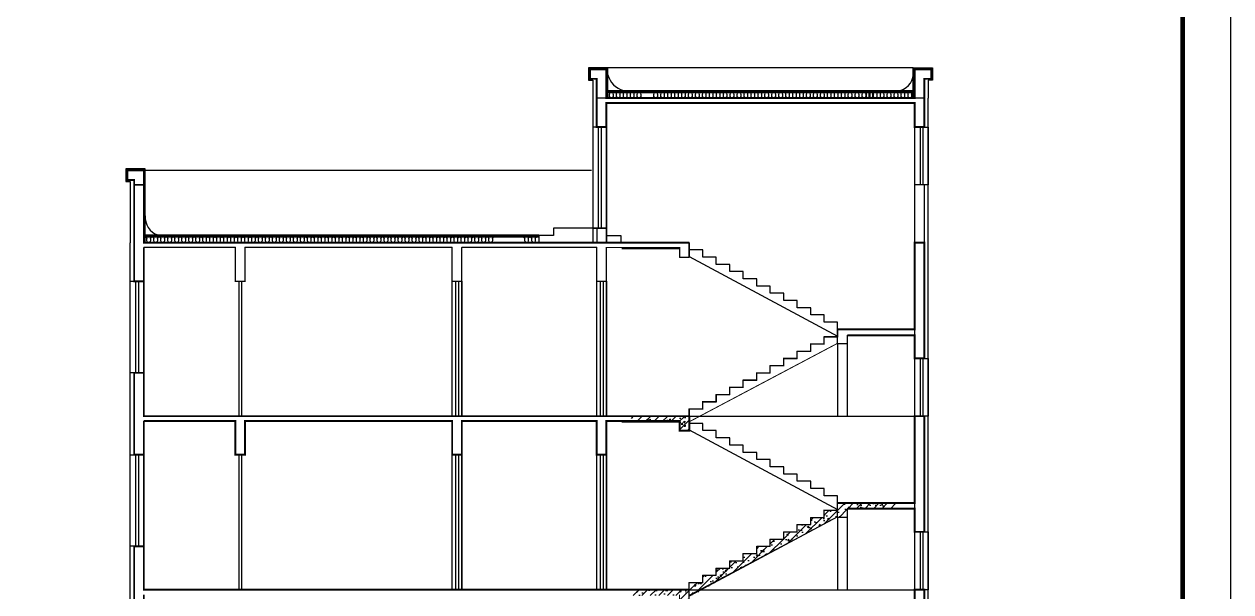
# Model space of a CAD drawing. Header units: millimetres. Extents: x 539196 to 807275, y 431843 to 1156631.
# Drawn here: x 637759 to 662803, y 464670 to 476450 of the extents above; entities that cross this region are included whole.
import ezdxf

# ---------------------------------------------------------------- set-up
doc = ezdxf.new("R2010")
doc.units = ezdxf.units.MM
doc.header["$MEASUREMENT"] = 0
for name, color, linetype in [('PUB_HATCH', 8, 'Continuous'), ('PUB_TITLE', 4, 'Continuous'), ('S_E_STAIR', 4, 'Continuous'), ('S_STAIR', 2, 'Continuous'), ('WALL', 2, 'Continuous')]:
    doc.layers.add(name, color=color, linetype=linetype)
pattern_1 = [(45, (648555.19, 405120.31), (-88.38835, 88.38835), []), (50, (648555.2, 405120.3), (358.6301, -31.376), [37.5, -412.5]), (355, (648555.2, 405120.3), (-69.3757, 376.096), [30, -330]), (100.4514, (648585.07, 405117.7), (289.2547, 344.7198), [31.87, -350.571]), (46.1842, (648555.2, 405220.3), (533.6205, -82.7595), [56.25, -618.75]), (96.6356, (648599.65, 405213.4), (467.3314, 487.059), [47.805, -525.8565]), (351.1842, (648555.2, 405220.3), (467.331, 487.0593), [45, -495]), (21, (648605.2, 405195.3), (298.4535, -201.3094), [37.5, -412.5]), (326, (648605.2, 405195.3), (121.6577, 362.575), [30, -330]), (71.4514, (648630.06, 405178.53), (420.1113, 161.2652), [31.87, -350.571]), (37.5, (648555.19, 405120.31), (6.07993, 166.44693), [0, -326, 0, -335, 0, -331.25]), (7.5, (648555.19, 405120.31), (131.53477, 197.20586), [0, -191, 0, -318.5, 0, -126.25]), (327.5, (648443.69, 405120.31), (266.91122, -11.27744), [0, -125, 0, -390, 0, -517.5]), (317.5, (648393.69, 405120.3), (291.5931, 50.0525), [0, -162.5, 0, -259, 0, -367.5])]

# ---------------------------------------------------------------- blocks, each defined once
blk = doc.blocks.new('$LinePat$保温层')
at = {"color": 0}
for p, q in [((24, -24), (24, -56)), ((72, -56), (72, -24))]:
    blk.add_line(p, q, dxfattribs=at)
for centre, start, end in [((96, -24), 90, 180), ((0, -24), 0, 90), ((48, -56), 180, 0)]:
    blk.add_arc(centre, 24, start, end, dxfattribs=at)

msp = doc.modelspace()

# ---------------------------------------------------------------- hatches: boundary and pattern name
at = {"layer": 'PUB_HATCH'}
h = msp.add_hatch(dxfattribs=at)
h.set_pattern_fill('钢筋混凝土', color=256, scale=50, style=0)
h.set_pattern_definition(pattern_1)
h.paths.add_polyline_path([(651562.3, 468315.2), (650362.3, 468315.2), (650362.3, 468195.2), (651362.3, 468195.2), (651362.3, 468015.2), (651562.3, 468015.2)])
h = msp.add_hatch(dxfattribs=at)
h.set_pattern_fill('钢筋混凝土', color=256, scale=50, style=0)
h.set_pattern_definition(pattern_1)
h.paths.add_polyline_path([(651562.3, 464715.2), (651562.3, 464865.2), (651842.3, 464865.2), (651842.3, 465015.2), (652122.3, 465015.2), (652122.3, 465165.2), (652402.3, 465165.2), (652402.3, 465315.2), (652682.3, 465315.2), (652682.3, 465465.2), (652962.3, 465465.2), (652962.3, 465615.2), (653242.3, 465615.2), (653242.3, 465765.2), (653522.3, 465765.2), (653522.3, 465915.2), (653802.3, 465915.2), (653802.3, 466065.2), (654082.3, 466065.2), (654082.3, 466215.2), (654362.3, 466215.2), (654362.3, 466365.2), (654642.3, 466365.2), (654642.3, 466395.2), (654642.3, 466229), (651562.3, 464579)])
h = msp.add_hatch(dxfattribs=at)
h.set_pattern_fill('钢筋混凝土', color=256, scale=50, style=0)
h.set_pattern_definition(pattern_1)
h.paths.add_polyline_path([(654642.3, 466515.2), (655842.3, 466515.2), (655842.3, 466395.2), (654842.3, 466395.2), (654842.3, 466215.2), (654642.3, 466215.2)])
h = msp.add_hatch(dxfattribs=at)
h.set_pattern_fill('钢筋混凝土', color=256, scale=50, style=0)
h.set_pattern_definition(pattern_1)
h.paths.add_polyline_path([(654642.3, 466515.2), (655842.3, 466515.2), (655842.3, 466395.2), (654842.3, 466395.2), (654842.3, 466215.2), (654642.3, 466215.2)])
h = msp.add_hatch(dxfattribs=at)
h.set_pattern_fill('钢筋混凝土', color=256, scale=50, style=0)
h.set_pattern_definition(pattern_1)
h.paths.add_polyline_path([(651562.3, 464715.2), (650362.3, 464715.2), (650362.3, 464595.2), (651362.3, 464595.2), (651362.3, 464415.2), (651562.3, 464415.2)])
h = msp.add_hatch(dxfattribs=at)
h.set_pattern_fill('钢筋混凝土', color=256, scale=50, style=0)
h.set_pattern_definition(pattern_1)
h.paths.add_polyline_path([(651562.3, 464715.2), (650362.3, 464715.2), (650362.3, 464595.2), (651362.3, 464595.2), (651362.3, 464415.2), (651562.3, 464415.2)])

# ---------------------------------------------------------------- linework, layer by layer
for p, q in [((656212.3, 475545.2), (649872.3, 475545.2)), ((649642.3, 474915.2), (649642.3, 474315.2)), ((649842.3, 474815.2), (649842.3, 471915.2)), ((649532.3, 473415.2), (640242.3, 473415.2)), ((649642.3, 472215.2), (648742.3, 472215.2)), ((648742.3, 472215.2), (648742.3, 472065.2)), ((649642.3, 472215.2), (649642.3, 471915.2)), ((649842.3, 472215.2), (649842.3, 472065.2)), ((648442.3, 472065.2), (648442.3, 471915.2)), ((648742.3, 472065.2), (648442.3, 472065.2)), ((649842.3, 472065.2), (650142.3, 472065.2)), ((650142.3, 472065.2), (650142.3, 471915.2)), ((642142.3, 471815.2), (640242.3, 471815.2)), ((646642.3, 471815.2), (642342.3, 471815.2)), ((649642.3, 471815.2), (646842.3, 471815.2)), ((654642.3, 469815.2), (654642.3, 468315.2)), ((654842.3, 469815.2), (654842.3, 468315.2)), ((651562.3, 468315.2), (656242.3, 468315.2)), ((654642.3, 466215.2), (654642.3, 464715.2)), ((654842.3, 466215.2), (654842.3, 464715.2)), ((651562.3, 464715.2), (656242.3, 464715.2))]:
    msp.add_line(p, q)
at = {"color": 6}
msp.add_line((649562.3, 474915.2), (649562.3, 471915.2), dxfattribs=at)
for points in [[(649872.3, 474915.2), (649872.3, 475545.2), (649562.3, 475545.2), (649472.3, 475545.2), (649472.3, 475285.2), (649562.3, 475285.2), (649562.3, 474915.2)], [(656212.3, 474915.2), (656212.3, 475545.2), (656522.3, 475545.2), (656612.3, 475545.2), (656612.3, 475285.2), (656522.3, 475285.2), (656522.3, 474915.2)], [(656522.3, 449865.2), (656522.3, 474915.2)], [(640272.3, 471915.2), (640272.3, 473445.2), (639962.3, 473445.2), (639872.3, 473445.2), (639872.3, 473185.2), (639962.3, 473185.2), (639962.3, 471915.2)], [(639962.3, 449865.2), (639962.3, 471915.2)], [(656522.3, 449865.2), (656522.3, 471915.2)]]:
    msp.add_lwpolyline(points, dxfattribs=at)
for points, const_width in [([(649842.3, 474815.2), (649842.3, 474315.2), (649642.3, 474315.2), (649642.3, 475315.2), (649502.3, 475315.2), (649502.3, 475515.2), (649842.3, 475515.2), (649842.3, 474915.2), (656242.3, 474915.2), (656242.3, 475515.2), (656582.3, 475515.2), (656582.3, 475315.2), (656442.3, 475315.2), (656442.3, 474315.2), (656242.3, 474315.2), (656242.3, 474815.2), (649842.3, 474815.2)], 40), ([(640242.3, 471815.2), (640242.3, 471115.2), (640042.3, 471115.2), (640042.3, 473215.2), (639902.3, 473215.2), (639902.3, 473415.2), (640242.3, 473415.2), (640242.3, 471915.2), (649642.3, 471915.2)], 40), ([(640242.3, 471815.2), (640242.3, 471115.2), (640042.3, 471115.2), (640042.3, 473115.2), (640242.3, 473115.2), (640242.3, 471915.2), (646642.3, 471915.2), (651562.3, 471915.2)], 40), ([(640242.3, 471815.2), (642142.3, 471815.2), (642142.3, 471115.2), (642342.3, 471115.2), (642342.3, 471815.2), (646642.3, 471815.2), (646642.3, 471115.2), (646842.3, 471115.2), (646842.3, 471815.2), (649642.3, 471815.2), (649642.3, 471115.2), (649842.3, 471115.2), (649842.3, 471815.2), (651362.3, 471815.2), (651362.3, 471616), (651562.3, 471615.2), (651562.3, 471915.2)], 25), ([(654642.3, 470115.2), (656242.3, 470115.2), (656242.3, 471915.2), (656442.3, 471915.2), (656442.3, 469515.2), (656242.3, 469515.2), (656242.3, 469995.2), (654842.3, 469995.2)], 40), ([(654642.3, 470115.2), (654642.3, 469965.2), (654362.3, 469965.2), (654362.3, 469815.2), (654082.3, 469815.2), (654082.3, 469665.2), (653802.3, 469665.2), (653802.3, 469515.2), (653522.3, 469515.2), (653522.3, 469365.2), (653242.3, 469365.2), (653242.3, 469215.2), (652962.3, 469215.2), (652962.3, 469065.2), (652682.3, 469065.2), (652682.3, 468915.2), (652402.3, 468915.2), (652402.3, 468765.2), (652122.3, 468765.2), (652122.3, 468615.2), (651842.3, 468615.2), (651842.3, 468465.2), (651562.3, 468465.2), (651562.3, 468315.2)], 25), ([(654842.3, 469995.2), (654842.3, 469815.2), (654642.3, 469815.2), (654642.3, 469829), (651562.3, 468199.3), (651562.3, 468015.2), (651362.3, 468015.2), (651362.3, 468215.2)], 20), ([(640242.3, 468215.2), (640242.3, 467515.2), (640042.3, 467515.2), (640042.3, 469215.2), (640242.3, 469215.2), (640242.3, 468315.2), (646642.3, 468315.2), (651562.3, 468315.2)], 40), ([(651562.3, 468315.2), (651562.3, 468015.2), (651362.3, 468015.2), (651362.3, 468215.2), (649842.3, 468215.2), (649842.3, 467515.2), (649642.3, 467515.2), (649642.3, 468215.2), (646842.3, 468215.2), (646842.3, 467515.2), (646642.3, 467515.2), (646642.3, 468215.2), (642342.3, 468215.2), (642342.3, 467515.2), (642142.3, 467515.2), (642142.3, 468215.2), (640242.3, 468215.2)], 40), ([(654642.3, 466515.2), (656242.3, 466515.2), (656242.3, 468315.2), (656442.3, 468315.2), (656442.3, 465915.2), (656242.3, 465915.2), (656242.3, 466395.2), (654842.3, 466395.2)], 40), ([(654842.3, 466395.2), (654842.3, 466215.2), (654642.3, 466215.2), (654642.3, 466229), (651562.3, 464599.3), (651562.3, 464415.2), (651362.3, 464415.2), (651362.3, 464615.2)], 20), ([(654642.3, 466515.2), (654642.3, 466365.2), (654362.3, 466365.2), (654362.3, 466215.2), (654082.3, 466215.2), (654082.3, 466065.2), (653802.3, 466065.2), (653802.3, 465915.2), (653522.3, 465915.2), (653522.3, 465765.2), (653242.3, 465765.2), (653242.3, 465615.2), (652962.3, 465615.2), (652962.3, 465465.2), (652682.3, 465465.2), (652682.3, 465315.2), (652402.3, 465315.2), (652402.3, 465165.2), (652122.3, 465165.2), (652122.3, 465015.2), (651842.3, 465015.2), (651842.3, 464865.2), (651562.3, 464865.2), (651562.3, 464715.2)], 20), ([(640242.3, 464615.2), (640242.3, 463915.2), (640042.3, 463915.2), (640042.3, 465615.2), (640242.3, 465615.2), (640242.3, 464715.2), (646642.3, 464715.2), (651562.3, 464715.2)], 40), ([(654642.3, 462915.2), (656242.3, 462915.2), (656242.3, 464715.2), (656442.3, 464715.2), (656442.3, 462315.2), (656242.3, 462315.2), (656242.3, 462795.2), (654842.3, 462795.2)], 40)]:
    msp.add_lwpolyline(points, dxfattribs=dict(const_width=const_width))
for points in [[(649842.3, 474915.2), (649842.3, 475515.2), (649562.3, 475515.2), (649502.3, 475515.2), (649502.3, 475315.2), (649642.3, 475315.2), (649642.3, 474915.2)], [(656242.3, 474915.2), (656242.3, 475515.2), (656522.3, 475515.2), (656582.3, 475515.2), (656582.3, 475315.2), (656442.3, 475315.2), (656442.3, 474915.2)], [(649872.3, 475075.1), (656212.3, 475075.1)], [(649872.3, 475055.1), (656212.3, 475055.1)], [(649872.3, 475035.1), (656212.3, 475035.1)], [(656442.3, 474315.2), (656442.3, 474915.2)], [(656242.3, 470265.2), (656242.3, 474815.2)], [(640242.3, 471915.2), (640242.3, 473415.2), (639962.3, 473415.2), (639902.3, 473415.2), (639902.3, 473215.2), (640042.3, 473215.2), (640042.3, 471915.2)], [(656442.3, 469515.2), (656442.3, 473115.2)], [(649842.3, 471915.2), (649842.3, 472215.2), (649642.3, 472215.2), (649642.3, 471915.2)], [(640042.3, 471115.2), (640042.3, 471915.2)], [(640272.3, 472075.1), (648442.3, 472075.1)], [(640272.3, 472055.1), (648442.3, 472055.1)], [(640272.3, 472035.1), (648442.3, 472035.1)], [(656442.3, 469515.2), (656442.3, 471915.2)], [(640242.3, 468315.2), (640242.3, 471815.2)], [(646642.3, 468315.2), (646642.3, 471815.2)], [(646842.3, 468315.2), (646842.3, 471815.2)], [(649642.3, 468315.2), (649642.3, 471815.2)], [(649842.3, 468315.2), (649842.3, 471815.2)], [(656242.3, 466665.2), (656242.3, 471815.2)], [(640042.3, 467515.2), (640042.3, 469215.2)], [(640242.3, 464715.2), (640242.3, 468215.2)], [(646642.3, 464715.2), (646642.3, 468215.2)], [(646842.3, 464715.2), (646842.3, 468215.2)], [(649642.3, 464715.2), (649642.3, 468215.2)], [(649842.3, 464715.2), (649842.3, 468215.2)], [(656442.3, 465915.2), (656442.3, 468315.2)], [(656242.3, 463065.2), (656242.3, 466565.2)], [(640042.3, 463915.2), (640042.3, 465615.2)], [(656442.3, 462615.2), (656442.3, 464715.2)]]:
    msp.add_lwpolyline(points)
at = {"color": 4}
for points in [[(649842.3, 472215.2), (649842.3, 474315.2), (649562.3, 474315.2), (649562.3, 472215.2), (649842.3, 472215.2)], [(649672.3, 474315.2), (649672.3, 472215.2)], [(649732.3, 474315.2), (649732.3, 472215.2)], [(656242.3, 473115.2), (656242.3, 474315.2), (656522.3, 474315.2), (656522.3, 473115.2), (656242.3, 473115.2)], [(656352.3, 474315.2), (656352.3, 473115.2)], [(656412.3, 474315.2), (656412.3, 473115.2)], [(639962.3, 469215.2), (639962.3, 471115.2), (640242.3, 471115.2), (640242.3, 469215.2), (639962.3, 469215.2)], [(640072.3, 471115.2), (640072.3, 469215.2)], [(640132.3, 471115.2), (640132.3, 469215.2)], [(642212.3, 471115.2), (642212.3, 468315.2)], [(642272.3, 471115.2), (642272.3, 468315.2)], [(646642.3, 468315.2), (646642.3, 471115.2), (646842.3, 471115.2), (646842.3, 468315.2), (646642.3, 468315.2)], [(646712.3, 471115.2), (646712.3, 468315.2)], [(646772.3, 471115.2), (646772.3, 468315.2)], [(649642.3, 468315.2), (649642.3, 471115.2), (649842.3, 471115.2), (649842.3, 468315.2), (649642.3, 468315.2)], [(649712.3, 471115.2), (649712.3, 468315.2)], [(649772.3, 471115.2), (649772.3, 468315.2)], [(656242.3, 468315.2), (656242.3, 469515.2), (656522.3, 469515.2), (656522.3, 468315.2), (656242.3, 468315.2)], [(656352.3, 469515.2), (656352.3, 468315.2)], [(656412.3, 469515.2), (656412.3, 468315.2)], [(639962.3, 465615.2), (639962.3, 467515.2), (640242.3, 467515.2), (640242.3, 465615.2), (639962.3, 465615.2)], [(640072.3, 467515.2), (640072.3, 465615.2)], [(640132.3, 467515.2), (640132.3, 465615.2)], [(642212.3, 467515.2), (642212.3, 464715.2)], [(642272.3, 467515.2), (642272.3, 464715.2)], [(646642.3, 464715.2), (646642.3, 467515.2), (646842.3, 467515.2), (646842.3, 464715.2), (646642.3, 464715.2)], [(646712.3, 467515.2), (646712.3, 464715.2)], [(646772.3, 467515.2), (646772.3, 464715.2)], [(649642.3, 464715.2), (649642.3, 467515.2), (649842.3, 467515.2), (649842.3, 464715.2), (649642.3, 464715.2)], [(649712.3, 467515.2), (649712.3, 464715.2)], [(649772.3, 467515.2), (649772.3, 464715.2)], [(656242.3, 464715.2), (656242.3, 465915.2), (656522.3, 465915.2), (656522.3, 464715.2), (656242.3, 464715.2)], [(656352.3, 465915.2), (656352.3, 464715.2)], [(656412.3, 465915.2), (656412.3, 464715.2)]]:
    msp.add_lwpolyline(points, dxfattribs=at)
for centre, radius, start, end in [((650308, 475510.6), 449.8, 194.42173, 255.52278), ((655834.9, 475436.9), 379.4, 287.52829, 5.78868), ((640649.8, 472436.9), 379.4, 174.21132, 252.47171)]:
    msp.add_arc(centre, radius, start, end)
at = {"layer": 'PUB_TITLE'}
msp.add_lwpolyline([(603402.6, 431843), (662802.6, 431843), (662802.6, 515943), (603402.6, 515943)], close=True, dxfattribs=at)
at = {"layer": 'PUB_TITLE', "const_width": 100}
msp.add_lwpolyline([(604402.6, 432843), (661802.6, 432843), (661802.6, 513443), (604402.6, 513443)], close=True, dxfattribs=at)
at = {"layer": 'S_E_STAIR'}
for p, q in [((651562.3, 471766), (651562.3, 471916)), ((651562.3, 471766), (651562.3, 471916)), ((651562.3, 471765.2), (651562.3, 471915.2)), ((651562.3, 471765.2), (651562.3, 471915.2)), ((651562.3, 471765.2), (651562.3, 471915.2)), ((651842.3, 471765.2), (651562.3, 471765.2)), ((651562.3, 471629), (654642.3, 469979)), ((651842.3, 471615.2), (651842.3, 471765.2)), ((652122.3, 471615.2), (651842.3, 471615.2)), ((652122.3, 471465.2), (652122.3, 471615.2)), ((652402.3, 471465.2), (652122.3, 471465.2)), ((652402.3, 471315.2), (652402.3, 471465.2)), ((652682.3, 471315.2), (652402.3, 471315.2)), ((652682.3, 471165.2), (652682.3, 471315.2)), ((652962.3, 471165.2), (652682.3, 471165.2)), ((652962.3, 471015.2), (652962.3, 471165.2)), ((653242.3, 471015.2), (652962.3, 471015.2)), ((653242.3, 470865.2), (653242.3, 471015.2)), ((653522.3, 470865.2), (653242.3, 470865.2)), ((653522.3, 470715.2), (653522.3, 470865.2)), ((653802.3, 470715.2), (653522.3, 470715.2)), ((653802.3, 470565.2), (653802.3, 470715.2)), ((654082.3, 470565.2), (653802.3, 470565.2)), ((654082.3, 470415.2), (654082.3, 470565.2)), ((654362.3, 470415.2), (654082.3, 470415.2)), ((654362.3, 470265.2), (654362.3, 470415.2)), ((654642.3, 470265.2), (654362.3, 470265.2)), ((654642.3, 470115.2), (654642.3, 470265.2)), ((651562.3, 468165.2), (651562.3, 468315.2)), ((651562.3, 468165.2), (651562.3, 468315.2)), ((651842.3, 468165.2), (651562.3, 468165.2)), ((651842.3, 468015.2), (651842.3, 468165.2)), ((651562.3, 468029), (654642.3, 466379)), ((652122.3, 468015.2), (651842.3, 468015.2)), ((652122.3, 467865.2), (652122.3, 468015.2)), ((652402.3, 467865.2), (652122.3, 467865.2)), ((652402.3, 467715.2), (652402.3, 467865.2)), ((652682.3, 467715.2), (652402.3, 467715.2)), ((652682.3, 467565.2), (652682.3, 467715.2)), ((652962.3, 467565.2), (652682.3, 467565.2)), ((652962.3, 467415.2), (652962.3, 467565.2)), ((653242.3, 467415.2), (652962.3, 467415.2)), ((653242.3, 467265.2), (653242.3, 467415.2)), ((653522.3, 467265.2), (653242.3, 467265.2)), ((653522.3, 467115.2), (653522.3, 467265.2)), ((653802.3, 467115.2), (653522.3, 467115.2)), ((653802.3, 466965.2), (653802.3, 467115.2)), ((654082.3, 466965.2), (653802.3, 466965.2)), ((654082.3, 466815.2), (654082.3, 466965.2)), ((654362.3, 466815.2), (654082.3, 466815.2)), ((654362.3, 466665.2), (654362.3, 466815.2)), ((654642.3, 466665.2), (654362.3, 466665.2)), ((654642.3, 466515.2), (654642.3, 466665.2)), ((651562.3, 464565.2), (651562.3, 464715.2))]:
    msp.add_line(p, q, dxfattribs=at)
at = {"layer": 'S_STAIR'}
for p, q in [((651562.3, 471616), (651562.3, 471916)), ((651562.3, 471616), (651562.3, 471916)), ((651562.3, 471615.2), (651562.3, 471915.2)), ((651562.3, 471615.2), (651562.3, 471915.2)), ((651562.3, 471615.2), (651562.3, 471915.2)), ((650162.3, 471795.2), (651362.3, 471795.2)), ((651362.3, 471815.2), (651362.3, 471616)), ((651362.3, 471815.2), (651362.3, 471616)), ((651362.3, 471796), (651362.3, 471616)), ((651362.3, 471795.2), (651362.3, 471615.2)), ((651362.3, 471795.2), (651362.3, 471615.2)), ((651362.3, 471795.2), (651362.3, 471615.2)), ((651362.3, 471795.2), (651362.3, 471615.2)), ((651362.3, 471616), (651562.3, 471616)), ((651362.3, 471616), (651562.3, 471616)), ((651362.3, 471616), (651562.3, 471616)), ((651362.3, 471615.2), (651562.3, 471615.2)), ((651362.3, 471615.2), (651562.3, 471615.2)), ((651362.3, 471615.2), (651562.3, 471615.2)), ((651362.3, 471615.2), (651562.3, 471615.2)), ((651562.3, 471616), (651562.3, 471779.8)), ((651562.3, 471615.2), (651562.3, 471779)), ((654642.3, 469965.2), (654642.3, 470115.2)), ((654642.3, 469815.2), (654642.3, 470115.2)), ((654362.3, 469815.2), (654362.3, 469965.2)), ((654362.3, 469965.2), (654642.3, 469965.2)), ((654642.3, 469815.2), (654642.3, 469829)), ((654842.3, 469995.2), (654842.3, 469815.2)), ((654842.3, 469995.2), (654842.3, 469815.2)), ((653802.3, 469515.2), (653802.3, 469665.2)), ((653802.3, 469665.2), (654082.3, 469665.2)), ((654082.3, 469665.2), (654082.3, 469815.2)), ((654082.3, 469815.2), (654362.3, 469815.2)), ((654842.3, 469815.2), (654642.3, 469815.2)), ((654842.3, 469815.2), (654642.3, 469815.2)), ((653242.3, 469215.2), (653242.3, 469365.2)), ((653242.3, 469365.2), (653522.3, 469365.2)), ((653522.3, 469365.2), (653522.3, 469515.2)), ((653522.3, 469515.2), (653802.3, 469515.2)), ((652962.3, 469065.2), (652962.3, 469215.2)), ((652962.3, 469215.2), (653242.3, 469215.2)), ((652402.3, 468765.2), (652402.3, 468915.2)), ((652402.3, 468915.2), (652682.3, 468915.2)), ((652682.3, 468915.2), (652682.3, 469065.2)), ((652682.3, 469065.2), (652962.3, 469065.2)), ((651842.3, 468615.2), (652122.3, 468615.2)), ((651842.3, 468465.2), (651842.3, 468615.2)), ((652122.3, 468615.2), (652122.3, 468765.2)), ((652122.3, 468765.2), (652402.3, 468765.2)), ((651562.3, 468315.2), (651562.3, 468465.2)), ((651562.3, 468465.2), (651842.3, 468465.2)), ((640242.3, 468215.2), (642142.3, 468215.2)), ((642342.3, 468215.2), (646642.3, 468215.2)), ((646842.3, 468215.2), (649642.3, 468215.2)), ((651562.3, 468315.2), (650162.3, 468315.2)), ((650162.3, 468195.2), (651362.3, 468195.2)), ((651362.3, 468195.2), (651362.3, 468015.2)), ((651362.3, 468195.2), (651362.3, 468015.2)), ((651362.3, 468195.2), (651362.3, 468015.2)), ((651562.3, 468015.2), (651562.3, 468315.2)), ((651562.3, 468015.2), (651562.3, 468315.2)), ((651562.3, 468015.2), (651562.3, 468179)), ((651362.3, 468015.2), (651562.3, 468015.2)), ((651362.3, 468015.2), (651562.3, 468015.2)), ((651362.3, 468015.2), (651562.3, 468015.2)), ((654362.3, 466215.2), (654362.3, 466365.2)), ((654362.3, 466365.2), (654642.3, 466365.2)), ((654642.3, 466365.2), (654642.3, 466515.2)), ((654642.3, 466515.2), (655642.3, 466515.2)), ((654642.3, 466515.2), (655642.3, 466515.2)), ((654642.3, 466215.2), (654642.3, 466515.2)), ((655642.3, 466395.2), (654842.3, 466395.2)), ((654842.3, 466395.2), (654842.3, 466215.2)), ((655642.3, 466395.2), (654842.3, 466395.2)), ((654842.3, 466395.2), (654842.3, 466215.2)), ((654642.3, 466229), (651562.3, 464579)), ((654082.3, 466065.2), (654082.3, 466215.2)), ((654082.3, 466215.2), (654362.3, 466215.2)), ((654642.3, 466215.2), (654642.3, 466229)), ((654842.3, 466215.2), (654642.3, 466215.2)), ((654842.3, 466215.2), (654642.3, 466215.2)), ((653522.3, 465765.2), (653522.3, 465915.2)), ((653522.3, 465915.2), (653802.3, 465915.2)), ((653802.3, 465915.2), (653802.3, 466065.2)), ((653802.3, 466065.2), (654082.3, 466065.2)), ((652962.3, 465465.2), (652962.3, 465615.2)), ((652962.3, 465615.2), (653242.3, 465615.2)), ((653242.3, 465615.2), (653242.3, 465765.2)), ((653242.3, 465765.2), (653522.3, 465765.2)), ((652682.3, 465315.2), (652682.3, 465465.2)), ((652682.3, 465465.2), (652962.3, 465465.2)), ((652122.3, 465015.2), (652122.3, 465165.2)), ((652122.3, 465165.2), (652402.3, 465165.2)), ((652402.3, 465165.2), (652402.3, 465315.2)), ((652402.3, 465315.2), (652682.3, 465315.2)), ((651562.3, 464715.2), (651562.3, 464865.2)), ((651562.3, 464865.2), (651842.3, 464865.2)), ((651842.3, 464865.2), (651842.3, 465015.2)), ((651842.3, 465015.2), (652122.3, 465015.2)), ((651562.3, 464715.2), (650162.3, 464715.2)), ((651562.3, 464715.2), (650162.3, 464715.2)), ((651562.3, 464415.2), (651562.3, 464715.2))]:
    msp.add_line(p, q, dxfattribs=at)
at = {"layer": 'WALL', "ltscale": 10}
for p, q in [((656442.3, 474915.2), (649642.3, 474915.2)), ((656242.3, 474815.2), (649842.3, 474815.2))]:
    msp.add_line(p, q, dxfattribs=at)

# ---------------------------------------------------------------- block references
at = {"color": 6, "yscale": 1.499999999650754, "zscale": 1.499999999622804}
for p, xscale in [((650016.4, 475035.2), -1.500946972169913), ((650160.5, 475035.2), -1.500946972169913), ((650304.6, 475035.2), -1.500946972169913), ((650448.7, 475035.2), -1.500946972169913), ((650592.8, 475035.2), -1.500946972169913), ((650936.9, 475035.2), -1.500946972169913), ((651081, 475035.2), -1.500946972169913), ((651225.1, 475035.2), -1.500946972169913), ((651369.2, 475035.2), -1.500946972169913), ((651513.3, 475035.2), -1.500946972169913), ((651657.3, 475035.2), -1.500946972169913), ((651801.4, 475035.2), -1.500946972169913), ((651945.5, 475035.2), -1.500946972169913), ((652089.6, 475035.2), -1.500946972169913), ((652233.7, 475035.2), -1.500946972169913), ((652377.8, 475035.2), -1.500946972169913), ((652521.9, 475035.2), -1.500946972169913), ((652666, 475035.2), -1.500946972169913), ((652810.1, 475035.2), -1.500946972169913), ((652954.2, 475035.2), -1.500946972169913), ((653098.3, 475035.2), -1.500946972169913), ((653242.3, 475035.2), -1.500946972169913), ((653386.4, 475035.2), -1.500946972169913), ((653530.5, 475035.2), -1.500946972169913), ((653674.6, 475035.2), -1.500946972169913), ((653818.7, 475035.2), -1.500946972169913), ((653962.8, 475035.2), -1.500946972169913), ((654106.9, 475035.2), -1.500946972169913), ((654251, 475035.2), -1.500946972169913), ((654395.1, 475035.2), -1.500946972169913), ((654539.2, 475035.2), -1.500946972169913), ((654683.3, 475035.2), -1.500946972169913), ((654827.3, 475035.2), -1.500946972169913), ((654971.4, 475035.2), -1.500946972169913), ((655115.5, 475035.2), -1.500946972169913), ((655259.6, 475035.2), -1.500946972169913), ((655347.8, 475035.2), -1.500946972169913), ((655403.7, 475035.2), -1.500946972169913), ((655491.9, 475035.2), -1.500946972169913), ((655636, 475035.2), -1.500946972169913), ((655780.1, 475035.2), -1.500946972169913), ((655924.2, 475035.2), -1.500946972169913), ((656068.3, 475035.2), -1.500946972169913), ((656212.3, 475035.2), -1.500946972169913), ((640417.2, 472035.2), -1.508680620114319), ((640562, 472035.2), -1.508680620114319), ((640706.8, 472035.2), -1.508680620114319), ((640851.7, 472035.2), -1.508680620114319), ((640996.5, 472035.2), -1.508680620114319), ((641141.3, 472035.2), -1.508680620114319), ((641286.2, 472035.2), -1.508680620114319), ((641431, 472035.2), -1.508680620114319), ((641575.8, 472035.2), -1.508680620114319), ((641720.7, 472035.2), -1.508680620114319), ((641865.5, 472035.2), -1.508680620114319), ((642010.3, 472035.2), -1.508680620114319), ((642155.2, 472035.2), -1.508680620114319), ((642300, 472035.2), -1.508680620114319), ((642444.8, 472035.2), -1.508680620114319), ((642589.7, 472035.2), -1.508680620114319), ((642734.5, 472035.2), -1.508680620114319), ((642879.3, 472035.2), -1.508680620114319), ((643024.2, 472035.2), -1.508680620114319), ((643169, 472035.2), -1.508680620114319), ((643313.8, 472035.2), -1.508680620114319), ((643458.7, 472035.2), -1.508680620114319), ((643603.5, 472035.2), -1.508680620114319), ((643748.3, 472035.2), -1.508680620114319), ((643893.2, 472035.2), -1.508680620114319), ((644038, 472035.2), -1.508680620114319), ((644182.8, 472035.2), -1.508680620114319), ((644327.7, 472035.2), -1.508680620114319), ((644472.5, 472035.2), -1.508680620114319), ((644617.3, 472035.2), -1.508680620114319), ((644762.2, 472035.2), -1.508680620114319), ((644907, 472035.2), -1.508680620114319), ((645051.8, 472035.2), -1.508680620114319), ((645196.7, 472035.2), -1.508680620114319), ((645341.5, 472035.2), -1.508680620114319), ((645486.3, 472035.2), -1.508680620114319), ((645631.2, 472035.2), -1.508680620114319), ((645776, 472035.2), -1.508680620114319), ((645920.8, 472035.2), -1.508680620114319), ((646065.7, 472035.2), -1.508680620114319), ((646210.5, 472035.2), -1.508680620114319), ((646355.3, 472035.2), -1.508680620114319), ((646500.2, 472035.2), -1.508680620114319), ((646645, 472035.2), -1.508680620114319), ((646789.8, 472035.2), -1.508680620114319), ((646934.7, 472035.2), -1.508680620114319), ((647079.5, 472035.2), -1.508680620114319), ((647224.3, 472035.2), -1.508680620114319), ((647369.2, 472035.2), -1.508680620114319), ((647514, 472035.2), -1.508680620114319), ((648258.8, 472035.2), -1.508680620114319), ((648403.7, 472035.2), -1.508680620114319)]:
    msp.add_blockref('$LinePat$保温层', p, dxfattribs=dict(at, xscale=xscale))

doc.saveas('drawing.dxf')
